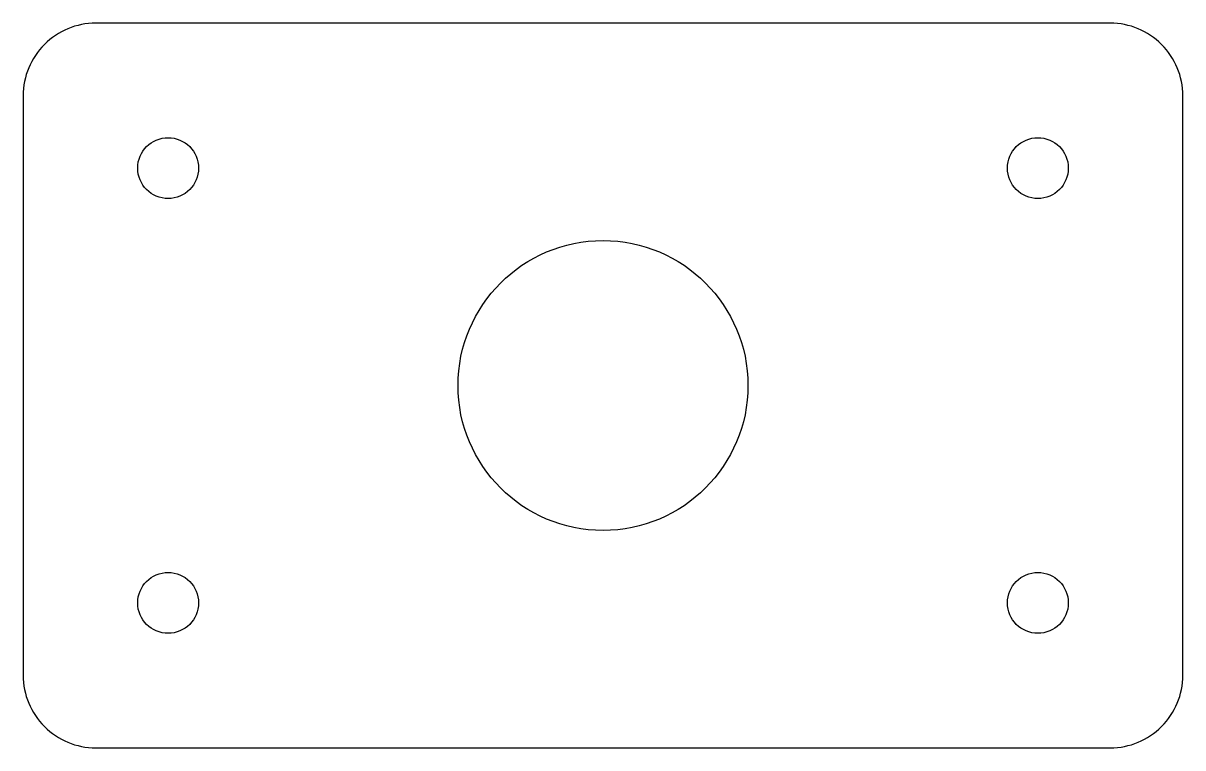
# Model space of a CAD drawing. Header units: millimetres. Extents: x -40 to 40, y -25 to 25.
import ezdxf

# ---------------------------------------------------------------- set-up
doc = ezdxf.new("R2010")
doc.units = ezdxf.units.MM

msp = doc.modelspace()

# ---------------------------------------------------------------- linework, layer by layer
msp.add_lwpolyline([(-35, -25), (35, -25, 0.414214), (40, -20), (40, 20, 0.414214), (35, 25), (-35, 25, 0.414214), (-40, 20), (-40, -20, 0.414214)], format="xyb", close=True)
for centre, radius in [((-30, 15), 2.1), ((30, 15), 2.1), ((0, 0), 10), ((-30, -15), 2.1), ((30, -15), 2.1)]:
    msp.add_circle(centre, radius)

doc.saveas('drawing.dxf')
